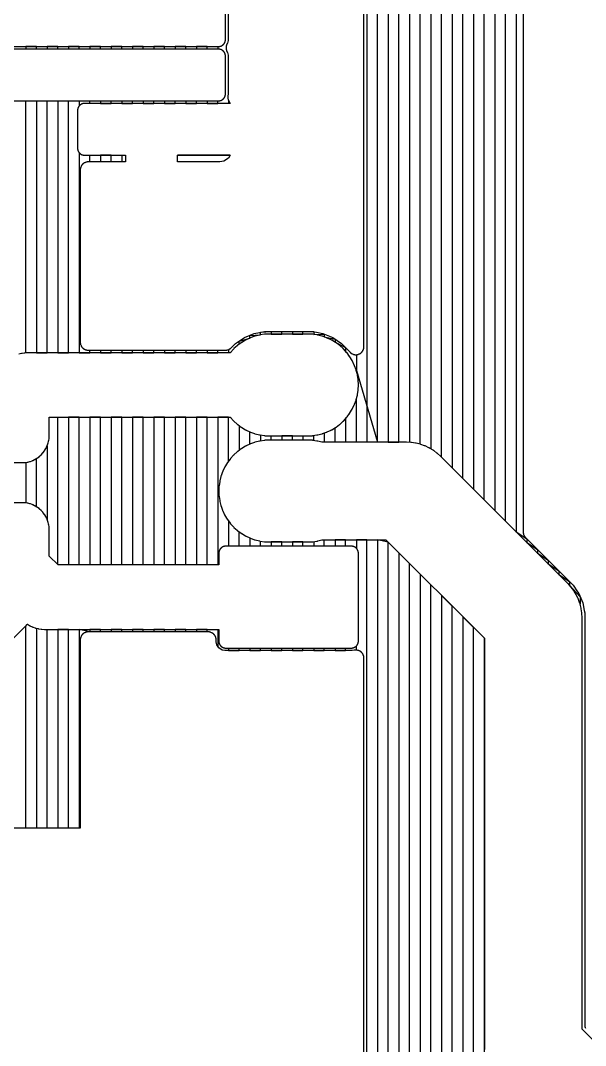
# Model space of a CAD drawing. Header units: metres. Extents: x 141.4 to 191.3, y -114.8 to -61.9.
# Drawn here: x 170.14 to 176.9, y -94.44 to -82.17 of the extents above; entities that cross this region are included whole.
import ezdxf

# ---------------------------------------------------------------- set-up
doc = ezdxf.new("R2010")
doc.units = ezdxf.units.M

msp = doc.modelspace()

# ---------------------------------------------------------------- linework, layer by layer
for points in [[(172.626, -81.937), (172.626, -82.409), (172.619, -82.443), (172.618, -82.444), (172.617, -82.446), (172.616, -82.448), (172.615, -82.45), (172.614, -82.452), (172.613, -82.453), (172.612, -82.455), (172.611, -82.457), (172.61, -82.459), (172.608, -82.463), (172.608, -82.465), (172.607, -82.467), (172.606, -82.469), (172.606, -82.471), (172.605, -82.473), (172.604, -82.475), (172.604, -82.477), (172.604, -82.479), (172.603, -82.481), (172.603, -82.483), (172.603, -82.485), (172.602, -82.487), (172.602, -82.49), (172.602, -82.492), (172.602, -82.494), (172.602, -82.496), (172.602, -82.498), (172.602, -82.5), (172.602, -82.502), (172.602, -82.504), (172.603, -82.506), (172.603, -82.508), (172.603, -82.51), (172.604, -82.512), (172.605, -82.521), (172.606, -82.523), (172.606, -82.525), (172.607, -82.527), (172.607, -82.529), (172.608, -82.531), (172.609, -82.533), (172.609, -82.535), (172.61, -82.537), (172.611, -82.539), (172.612, -82.541), (172.613, -82.543), (172.614, -82.544), (172.615, -82.546), (172.616, -82.548), (172.617, -82.55), (172.618, -82.552), (172.619, -82.553), (172.626, -82.587), (172.626, -83.059), (172.623, -83.07), (172.623, -83.072), (172.623, -83.074), (172.622, -83.076), (172.622, -83.078), (172.622, -83.08), (172.622, -83.082), (172.622, -83.084), (172.622, -83.086), (172.622, -83.089), (172.622, -83.091), (172.622, -83.093), (172.622, -83.095), (172.622, -83.097), (172.623, -83.099), (172.623, -83.101), (172.623, -83.103), (172.625, -83.112), (172.626, -83.114), (172.626, -83.116), (172.627, -83.118), (172.627, -83.12), (172.628, -83.122), (172.628, -83.124), (172.629, -83.126), (172.63, -83.128), (172.631, -83.13), (172.632, -83.131), (172.633, -83.133), (172.634, -83.135), (172.635, -83.137), (172.636, -83.139), (172.637, -83.141), (172.638, -83.142), (172.652, -83.163), (172.533, -83.163), (172.531, -83.163), (172.529, -83.163), (172.527, -83.163), (172.525, -83.163), (172.524, -83.164), (172.519, -83.164), (172.518, -83.163), (172.516, -83.163), (172.514, -83.163), (172.512, -83.163), (172.51, -83.163), (170.91, -83.163), (170.908, -83.163), (170.906, -83.163), (170.904, -83.163), (170.902, -83.163), (170.9, -83.164), (170.898, -83.164), (170.895, -83.164), (170.893, -83.165), (170.891, -83.165), (170.889, -83.166), (170.887, -83.166), (170.885, -83.167), (170.883, -83.167), (170.881, -83.168), (170.879, -83.169), (170.877, -83.169), (170.876, -83.17), (170.874, -83.171), (170.872, -83.172), (170.87, -83.173), (170.868, -83.174), (170.866, -83.175), (170.865, -83.176), (170.863, -83.177), (170.861, -83.179), (170.859, -83.18), (170.858, -83.181), (170.856, -83.182), (170.854, -83.184), (170.853, -83.185), (170.851, -83.186), (170.85, -83.188), (170.848, -83.189), (170.847, -83.191), (170.846, -83.192), (170.844, -83.194), (170.843, -83.196), (170.842, -83.197), (170.841, -83.199), (170.839, -83.201), (170.838, -83.203), (170.837, -83.204), (170.836, -83.206), (170.835, -83.208), (170.834, -83.21), (170.833, -83.212), (170.832, -83.214), (170.831, -83.215), (170.831, -83.217), (170.83, -83.219), (170.829, -83.221), (170.829, -83.223), (170.828, -83.225), (170.828, -83.227), (170.827, -83.229), (170.827, -83.231), (170.826, -83.233), (170.826, -83.236), (170.826, -83.238), (170.825, -83.24), (170.825, -83.242), (170.825, -83.244), (170.825, -83.246), (170.825, -83.248), (170.825, -83.698), (170.825, -83.7), (170.825, -83.702), (170.825, -83.704), (170.825, -83.706), (170.826, -83.708), (170.826, -83.71), (170.826, -83.713), (170.827, -83.715), (170.827, -83.717), (170.828, -83.719), (170.828, -83.721), (170.829, -83.723), (170.829, -83.725), (170.83, -83.727), (170.831, -83.729), (170.831, -83.731), (170.832, -83.732), (170.833, -83.734), (170.834, -83.736), (170.835, -83.738), (170.836, -83.74), (170.837, -83.742), (170.838, -83.743), (170.839, -83.745), (170.841, -83.747), (170.842, -83.749), (170.843, -83.75), (170.844, -83.752), (170.846, -83.754), (170.847, -83.755), (170.848, -83.757), (170.85, -83.758), (170.851, -83.76), (170.853, -83.761), (170.854, -83.762), (170.856, -83.764), (170.858, -83.765), (170.859, -83.766), (170.861, -83.767), (170.863, -83.769), (170.865, -83.77), (170.866, -83.771), (170.868, -83.772), (170.87, -83.773), (170.872, -83.774), (170.874, -83.775), (170.876, -83.776), (170.877, -83.777), (170.879, -83.777), (170.881, -83.778), (170.883, -83.779), (170.885, -83.779), (170.887, -83.78), (170.889, -83.78), (170.891, -83.781), (170.893, -83.781), (170.895, -83.782), (170.898, -83.782), (170.9, -83.782), (170.902, -83.783), (170.904, -83.783), (170.906, -83.783), (170.908, -83.783), (170.91, -83.783), (171.4, -83.783), (171.4, -83.863), (170.953, -83.863), (170.951, -83.863), (170.949, -83.863), (170.947, -83.863), (170.945, -83.863), (170.943, -83.864), (170.941, -83.864), (170.939, -83.864), (170.937, -83.865), (170.935, -83.865), (170.933, -83.866), (170.931, -83.866), (170.929, -83.867), (170.927, -83.867), (170.925, -83.868), (170.923, -83.869), (170.921, -83.869), (170.913, -83.873), (170.911, -83.874), (170.909, -83.875), (170.907, -83.875), (170.905, -83.876), (170.903, -83.877), (170.902, -83.878), (170.9, -83.88), (170.898, -83.881), (170.896, -83.882), (170.895, -83.883), (170.893, -83.884), (170.891, -83.886), (170.89, -83.887), (170.888, -83.888), (170.887, -83.89), (170.885, -83.891), (170.884, -83.893), (170.882, -83.894), (170.881, -83.896), (170.88, -83.897), (170.878, -83.899), (170.877, -83.901), (170.876, -83.902), (170.875, -83.904), (170.874, -83.906), (170.872, -83.908), (170.871, -83.909), (170.87, -83.911), (170.869, -83.913), (170.869, -83.915), (170.868, -83.917), (170.867, -83.919), (170.863, -83.927), (170.863, -83.929), (170.862, -83.931), (170.861, -83.933), (170.861, -83.935), (170.86, -83.937), (170.86, -83.939), (170.859, -83.941), (170.859, -83.943), (170.858, -83.945), (170.858, -83.947), (170.858, -83.949), (170.857, -83.951), (170.857, -83.953), (170.857, -83.955), (170.857, -83.957), (170.857, -83.96), (170.857, -86.021), (170.857, -86.024), (170.857, -86.026), (170.857, -86.028), (170.857, -86.03), (170.858, -86.032), (170.858, -86.034), (170.858, -86.036), (170.859, -86.038), (170.859, -86.04), (170.86, -86.042), (170.86, -86.044), (170.861, -86.046), (170.861, -86.048), (170.862, -86.05), (170.863, -86.052), (170.863, -86.054), (170.867, -86.062), (170.868, -86.064), (170.869, -86.066), (170.869, -86.068), (170.87, -86.07), (170.871, -86.072), (170.872, -86.073), (170.874, -86.075), (170.875, -86.077), (170.876, -86.079), (170.877, -86.08), (170.878, -86.082), (170.88, -86.084), (170.881, -86.085), (170.882, -86.087), (170.884, -86.088), (170.885, -86.09), (170.887, -86.091), (170.888, -86.093), (170.89, -86.094), (170.891, -86.095), (170.893, -86.097), (170.895, -86.098), (170.896, -86.099), (170.898, -86.1), (170.9, -86.101), (170.902, -86.103), (170.903, -86.104), (170.905, -86.105), (170.907, -86.106), (170.909, -86.106), (170.911, -86.107), (170.913, -86.108), (170.921, -86.112), (170.923, -86.112), (170.925, -86.113), (170.927, -86.114), (170.929, -86.114), (170.931, -86.115), (170.933, -86.115), (170.935, -86.116), (170.937, -86.116), (170.939, -86.117), (170.941, -86.117), (170.943, -86.117), (170.945, -86.118), (170.947, -86.118), (170.949, -86.118), (170.951, -86.118), (170.953, -86.118), (172.594, -86.118), (172.596, -86.118), (172.598, -86.118), (172.6, -86.118), (172.603, -86.118), (172.605, -86.117), (172.607, -86.117), (172.609, -86.117), (172.611, -86.116), (172.613, -86.116), (172.615, -86.115), (172.617, -86.115), (172.619, -86.114), (172.621, -86.114), (172.623, -86.113), (172.625, -86.112), (172.627, -86.112), (172.635, -86.108), (172.637, -86.107), (172.639, -86.106), (172.641, -86.106), (172.642, -86.105), (172.644, -86.104), (172.646, -86.103), (172.648, -86.101), (172.65, -86.1), (172.651, -86.099), (172.653, -86.098), (172.655, -86.097), (172.656, -86.095), (172.658, -86.094), (172.659, -86.093), (172.661, -86.091), (172.662, -86.09), (172.716, -86.036), (172.821, -85.966), (172.938, -85.918), (173, -85.905), (173.061, -85.893), (173.638, -85.893), (173.685, -85.902), (173.761, -85.918), (173.878, -85.966), (173.983, -86.036), (174.072, -86.125), (174.074, -86.129), (174.075, -86.13), (174.077, -86.132), (174.078, -86.134), (174.079, -86.135), (174.081, -86.137), (174.082, -86.139), (174.083, -86.14), (174.085, -86.142), (174.086, -86.143), (174.088, -86.145), (174.089, -86.146), (174.091, -86.147), (174.092, -86.149), (174.094, -86.15), (174.096, -86.151), (174.097, -86.153), (174.099, -86.154), (174.101, -86.155), (174.103, -86.156), (174.104, -86.157), (174.106, -86.158), (174.108, -86.159), (174.11, -86.16), (174.112, -86.161), (174.114, -86.162), (174.122, -86.165), (174.124, -86.166), (174.126, -86.166), (174.128, -86.167), (174.13, -86.168), (174.132, -86.168), (174.134, -86.169), (174.136, -86.169), (174.138, -86.17), (174.14, -86.17), (174.142, -86.171), (174.144, -86.171), (174.146, -86.171), (174.148, -86.171), (174.15, -86.171), (174.152, -86.171), (174.155, -86.171), (174.157, -86.171), (174.159, -86.171), (174.161, -86.171), (174.163, -86.171), (174.165, -86.171), (174.167, -86.171), (174.169, -86.17), (174.171, -86.17), (174.173, -86.169), (174.175, -86.169), (174.177, -86.168), (174.179, -86.168), (174.181, -86.167), (174.183, -86.166), (174.185, -86.166), (174.187, -86.165), (174.195, -86.162), (174.197, -86.161), (174.199, -86.16), (174.201, -86.159), (174.203, -86.158), (174.205, -86.157), (174.206, -86.156), (174.208, -86.155), (174.21, -86.154), (174.212, -86.153), (174.213, -86.151), (174.215, -86.15), (174.217, -86.149), (174.218, -86.147), (174.22, -86.146), (174.221, -86.145), (174.223, -86.143), (174.224, -86.142), (174.226, -86.14), (174.227, -86.139), (174.228, -86.137), (174.23, -86.135), (174.231, -86.134), (174.232, -86.132), (174.233, -86.13), (174.234, -86.129), (174.236, -86.127), (174.237, -86.125), (174.238, -86.123), (174.239, -86.121), (174.239, -86.119), (174.24, -86.118), (174.241, -86.116), (174.245, -86.107), (174.245, -86.106), (174.246, -86.104), (174.247, -86.102), (174.247, -86.1), (174.248, -86.098), (174.248, -86.096), (174.249, -86.094), (174.249, -86.092), (174.25, -86.089), (174.25, -86.087), (174.25, -86.085), (174.251, -86.083), (174.251, -86.081), (174.251, -86.079), (174.251, -86.077), (174.251, -86.075), (174.251, -65.08)], [(174.287, -65.08), (174.287, -87.218), (174.16, -87.218), (174.16, -86.706)], [(174.16, -86.171), (174.16, -86.361), (174.415, -87.218), (174.415, -65.08), (174.542, -65.08), (174.542, -87.218), (174.67, -87.218), (174.67, -65.08), (174.797, -65.08), (174.797, -87.22)], [(174.925, -87.243), (174.925, -65.08), (175.052, -65.08), (175.052, -87.299)], [(175.18, -87.399), (175.18, -65.08)], [(175.307, -65.08), (175.307, -87.526), (175.435, -87.654), (175.435, -65.08)], [(175.562, -65.08), (175.562, -87.781), (175.69, -87.909), (175.69, -65.08)], [(175.817, -65.08), (175.817, -88.036), (175.945, -88.164), (175.945, -65.08)], [(176.072, -65.08), (176.072, -88.291), (176.2, -88.376), (176.2, -88.419), (176.327, -88.504), (176.327, -88.546), (176.455, -88.631), (176.455, -88.674), (176.582, -88.759), (176.582, -88.801), (176.71, -88.886), (176.71, -88.931), (176.837, -89.069), (176.837, -89.157)], [(176.155, -65.08), (176.155, -88.292), (176.155, -88.294), (176.155, -88.296), (176.155, -88.298), (176.155, -88.3), (176.156, -88.302), (176.156, -88.304), (176.156, -88.306), (176.157, -88.308), (176.157, -88.31), (176.158, -88.312), (176.158, -88.314), (176.159, -88.316), (176.159, -88.318), (176.16, -88.32), (176.161, -88.322), (176.161, -88.324), (176.165, -88.332), (176.166, -88.334), (176.167, -88.336), (176.167, -88.338), (176.168, -88.34), (176.169, -88.342), (176.17, -88.343), (176.172, -88.345), (176.173, -88.347), (176.174, -88.349), (176.175, -88.35), (176.176, -88.352), (176.178, -88.354), (176.179, -88.355), (176.18, -88.357), (176.182, -88.358), (176.183, -88.36), (176.754, -88.931), (176.806, -89.008), (176.821, -89.031), (176.868, -89.143), (176.886, -89.232), (176.892, -89.262), (176.892, -94.193), (176.892, -94.195), (176.892, -94.197), (176.892, -94.199), (176.892, -94.201), (176.892, -94.203), (176.892, -94.206), (176.893, -94.208), (176.893, -94.21), (176.894, -94.212), (176.894, -94.214), (176.895, -94.216), (176.895, -94.218), (176.896, -94.22), (176.896, -94.222), (176.897, -94.224), (176.898, -94.226), (176.901, -94.234)], [(168.028, -82.483), (171.71, -82.483), (171.712, -82.483), (171.714, -82.483), (171.714, -82.483), (172.51, -82.483), (172.512, -82.483), (172.514, -82.483), (172.516, -82.483), (172.518, -82.483), (172.52, -82.482), (172.522, -82.482), (172.525, -82.482), (172.527, -82.481), (172.529, -82.481), (172.531, -82.48), (172.533, -82.48), (172.535, -82.479), (172.537, -82.479), (172.539, -82.478), (172.541, -82.477), (172.543, -82.477), (172.544, -82.476), (172.546, -82.475), (172.548, -82.474), (172.55, -82.473), (172.552, -82.472), (172.554, -82.471), (172.555, -82.47), (172.557, -82.469), (172.559, -82.467), (172.561, -82.466), (172.562, -82.465), (172.564, -82.464), (172.566, -82.462), (172.567, -82.461), (172.569, -82.46), (172.57, -82.458), (172.572, -82.457), (172.573, -82.455), (172.574, -82.454), (172.576, -82.452), (172.577, -82.45), (172.578, -82.449), (172.579, -82.447), (172.581, -82.445), (172.582, -82.443), (172.583, -82.442), (172.584, -82.44), (172.585, -82.438), (172.586, -82.436), (172.587, -82.434), (172.588, -82.432), (172.589, -82.431), (172.589, -82.429), (172.59, -82.427), (172.591, -82.425), (172.591, -82.423), (172.592, -82.421), (172.592, -82.419), (172.593, -82.417), (172.593, -82.415), (172.594, -82.413), (172.594, -82.41), (172.594, -82.408), (172.595, -82.406), (172.595, -82.404), (172.595, -82.402), (172.595, -82.4), (172.595, -82.398), (172.595, -81.948)], [(169.45, -83.133), (171.71, -83.133), (171.712, -83.133), (171.714, -83.133), (171.714, -83.133), (172.51, -83.133), (172.512, -83.133), (172.514, -83.133), (172.516, -83.133), (172.518, -83.133), (172.52, -83.132), (172.522, -83.132), (172.525, -83.132), (172.527, -83.131), (172.529, -83.131), (172.531, -83.13), (172.533, -83.13), (172.535, -83.129), (172.537, -83.129), (172.539, -83.128), (172.541, -83.127), (172.543, -83.127), (172.544, -83.126), (172.546, -83.125), (172.548, -83.124), (172.55, -83.123), (172.552, -83.122), (172.554, -83.121), (172.555, -83.12), (172.557, -83.119), (172.559, -83.117), (172.561, -83.116), (172.562, -83.115), (172.564, -83.114), (172.566, -83.112), (172.567, -83.111), (172.569, -83.11), (172.57, -83.108), (172.572, -83.107), (172.573, -83.105), (172.574, -83.104), (172.576, -83.102), (172.577, -83.1), (172.578, -83.099), (172.579, -83.097), (172.581, -83.095), (172.582, -83.093), (172.583, -83.092), (172.584, -83.09), (172.585, -83.088), (172.586, -83.086), (172.587, -83.084), (172.588, -83.082), (172.589, -83.081), (172.589, -83.079), (172.59, -83.077), (172.591, -83.075), (172.591, -83.073), (172.592, -83.071), (172.592, -83.069), (172.593, -83.067), (172.593, -83.065), (172.594, -83.063), (172.594, -83.06), (172.594, -83.058), (172.595, -83.056), (172.595, -83.054), (172.595, -83.052), (172.595, -83.05), (172.595, -83.048), (172.595, -82.598), (172.595, -82.596), (172.595, -82.594), (172.595, -82.592), (172.595, -82.59), (172.594, -82.588), (172.594, -82.586), (172.594, -82.583), (172.593, -82.581), (172.593, -82.579), (172.592, -82.577), (172.592, -82.575), (172.591, -82.573), (172.591, -82.571), (172.59, -82.569), (172.589, -82.567), (172.589, -82.565), (172.588, -82.564), (172.587, -82.562), (172.586, -82.56), (172.585, -82.558), (172.584, -82.556), (172.583, -82.554), (172.582, -82.553), (172.581, -82.551), (172.579, -82.549), (172.578, -82.547), (172.577, -82.546), (172.576, -82.544), (172.574, -82.542), (172.573, -82.541), (172.572, -82.539), (172.57, -82.538), (172.569, -82.536), (172.567, -82.535), (172.566, -82.534), (172.564, -82.532), (172.562, -82.531), (172.561, -82.53), (172.559, -82.529), (172.557, -82.527), (172.555, -82.526), (172.554, -82.525), (172.552, -82.524), (172.55, -82.523), (172.548, -82.522), (172.546, -82.521), (172.544, -82.52), (172.543, -82.519), (172.541, -82.519), (172.539, -82.518), (172.537, -82.517), (172.535, -82.517), (172.533, -82.516), (172.531, -82.516), (172.529, -82.515), (172.527, -82.515), (172.525, -82.514), (172.522, -82.514), (172.52, -82.514), (172.518, -82.513), (172.516, -82.513), (172.514, -82.513), (172.512, -82.513), (172.51, -82.513), (171.714, -82.513), (171.714, -82.513), (171.712, -82.513), (171.71, -82.513), (169.145, -82.513)], [(171.61, -82.513), (171.61, -82.483), (171.482, -82.483), (171.482, -82.513), (171.355, -82.513), (171.355, -82.483), (171.227, -82.483), (171.227, -82.513), (171.1, -82.513), (171.1, -82.483), (170.972, -82.483), (170.972, -82.513), (170.845, -82.513), (170.845, -82.483), (170.717, -82.483), (170.717, -82.513), (170.59, -82.513), (170.59, -82.483), (170.462, -82.483), (170.462, -82.513), (170.335, -82.513), (170.335, -82.483), (170.207, -82.483), (170.207, -82.513), (170.08, -82.513)], [(172.502, -82.483), (172.502, -82.513), (172.375, -82.513), (172.375, -82.483), (172.247, -82.483), (172.247, -82.513), (172.12, -82.513), (172.12, -82.483), (171.992, -82.483), (171.992, -82.513), (171.865, -82.513), (171.865, -82.483), (171.737, -82.483), (171.737, -82.513)], [(170.207, -86.15), (170.207, -83.133), (170.335, -83.133), (170.335, -86.148), (170.462, -86.148), (170.462, -83.133), (170.59, -83.133), (170.59, -86.148), (170.717, -86.148), (170.717, -83.133), (170.845, -83.133), (170.845, -83.194)], [(170.972, -83.163), (170.972, -83.133), (171.1, -83.133), (171.1, -83.163), (171.227, -83.163), (171.227, -83.133), (171.355, -83.133), (171.355, -83.163), (171.482, -83.163), (171.482, -83.133), (171.61, -83.133), (171.61, -83.163), (171.737, -83.163), (171.737, -83.133), (171.865, -83.133), (171.865, -83.163), (171.992, -83.163), (171.992, -83.133), (172.12, -83.133), (172.12, -83.163), (172.247, -83.163), (172.247, -83.133), (172.375, -83.133), (172.375, -83.163), (172.502, -83.163), (172.502, -83.133)], [(172.63, -83.127), (172.63, -83.163)], [(170.845, -83.752), (170.845, -86.148), (170.972, -86.148), (170.972, -86.118), (171.1, -86.118), (171.1, -86.148), (171.227, -86.148), (171.227, -86.118), (171.355, -86.118), (171.355, -86.148), (171.482, -86.148), (171.482, -86.118), (171.61, -86.118), (171.61, -86.148), (171.737, -86.148), (171.737, -86.118), (171.865, -86.118), (171.865, -86.148), (171.992, -86.148), (171.992, -86.118), (172.12, -86.118), (172.12, -86.148), (172.247, -86.148), (172.247, -86.118), (172.375, -86.118), (172.375, -86.148), (172.502, -86.148), (172.502, -86.118)], [(171.355, -83.783), (171.355, -83.863), (171.227, -83.863), (171.227, -83.783), (171.1, -83.783), (171.1, -83.863), (170.972, -83.863), (170.972, -83.783)], [(172.02, -83.783), (172.652, -83.783), (172.02, -83.783), (172.652, -83.783), (172.629, -83.817), (172.574, -83.853), (172.526, -83.863), (172.02, -83.863), (172.02, -83.783)], [(169.689, -87.463), (170.163, -87.463), (170.166, -87.463), (170.168, -87.463), (170.191, -87.462), (170.193, -87.462), (170.195, -87.461), (170.197, -87.461), (170.199, -87.461), (170.222, -87.458), (170.224, -87.457), (170.226, -87.457), (170.228, -87.456), (170.23, -87.456), (170.253, -87.45), (170.255, -87.45), (170.257, -87.449), (170.259, -87.448), (170.261, -87.448), (170.283, -87.44), (170.285, -87.439), (170.287, -87.438), (170.289, -87.438), (170.291, -87.437), (170.312, -87.427), (170.314, -87.426), (170.316, -87.425), (170.317, -87.424), (170.319, -87.423), (170.339, -87.411), (170.341, -87.41), (170.343, -87.409), (170.344, -87.407), (170.346, -87.406), (170.365, -87.392), (170.366, -87.391), (170.368, -87.39), (170.37, -87.388), (170.371, -87.387), (170.389, -87.371), (170.39, -87.37), (170.392, -87.369), (170.393, -87.367), (170.394, -87.366), (170.41, -87.348), (170.411, -87.347), (170.413, -87.345), (170.414, -87.343), (170.415, -87.342), (170.429, -87.323), (170.43, -87.321), (170.432, -87.32), (170.433, -87.318), (170.434, -87.316), (170.446, -87.296), (170.447, -87.294), (170.448, -87.293), (170.449, -87.291), (170.45, -87.289), (170.46, -87.268), (170.461, -87.266), (170.461, -87.264), (170.462, -87.262), (170.463, -87.26), (170.471, -87.238), (170.471, -87.238), (170.471, -87.238), (170.472, -87.236), (170.472, -87.234), (170.473, -87.232), (170.473, -87.23), (170.479, -87.207), (170.479, -87.205), (170.48, -87.203), (170.48, -87.201), (170.481, -87.199), (170.484, -87.176), (170.484, -87.174), (170.484, -87.172), (170.485, -87.17), (170.485, -87.168), (170.486, -87.145), (170.486, -87.143), (170.486, -87.14), (170.486, -86.919), (172.652, -86.919), (172.652, -86.919), (172.653, -86.92), (172.654, -86.922), (172.656, -86.924), (172.69, -86.962), (172.692, -86.963), (172.693, -86.965), (172.695, -86.966), (172.696, -86.968), (172.734, -87.002), (172.736, -87.004), (172.738, -87.005), (172.739, -87.006), (172.741, -87.008), (172.782, -87.038), (172.784, -87.04), (172.786, -87.041), (172.787, -87.042), (172.789, -87.043), (172.833, -87.069), (172.835, -87.07), (172.837, -87.071), (172.839, -87.072), (172.841, -87.073), (172.887, -87.095), (172.889, -87.096), (172.891, -87.097), (172.893, -87.098), (172.895, -87.099), (172.943, -87.116), (172.943, -87.116), (172.945, -87.117), (172.947, -87.117), (172.949, -87.118), (172.951, -87.118), (173.001, -87.131), (173.003, -87.131), (173.005, -87.132), (173.008, -87.132), (173.01, -87.132), (173.061, -87.14), (173.063, -87.14), (173.065, -87.141), (173.067, -87.141), (173.069, -87.141), (173.12, -87.143), (173.122, -87.143), (173.125, -87.143), (173.574, -87.143), (173.577, -87.143), (173.579, -87.143), (173.63, -87.141), (173.632, -87.141), (173.634, -87.141), (173.636, -87.14), (173.638, -87.14), (173.689, -87.132), (173.691, -87.132), (173.694, -87.132), (173.696, -87.131), (173.698, -87.131), (173.748, -87.118), (173.75, -87.118), (173.752, -87.117), (173.754, -87.117), (173.756, -87.116), (173.804, -87.099), (173.806, -87.098), (173.808, -87.097), (173.81, -87.096), (173.812, -87.095), (173.858, -87.073), (173.86, -87.072), (173.862, -87.071), (173.864, -87.07), (173.866, -87.069), (173.91, -87.043), (173.912, -87.042), (173.913, -87.041), (173.915, -87.04), (173.917, -87.038), (173.958, -87.008), (173.96, -87.006), (173.961, -87.005), (173.963, -87.004), (173.965, -87.002), (174.003, -86.968), (174.004, -86.966), (174.006, -86.965), (174.007, -86.963), (174.009, -86.962), (174.043, -86.924), (174.045, -86.922), (174.046, -86.92), (174.047, -86.919), (174.049, -86.917), (174.079, -86.876), (174.081, -86.874), (174.082, -86.872), (174.083, -86.871), (174.084, -86.869), (174.11, -86.825), (174.111, -86.823), (174.112, -86.821), (174.113, -86.819), (174.114, -86.817), (174.136, -86.771), (174.137, -86.769), (174.138, -86.767), (174.139, -86.765), (174.14, -86.763), (174.157, -86.715), (174.157, -86.715), (174.157, -86.714), (174.158, -86.712), (174.158, -86.71), (174.159, -86.709), (174.159, -86.707), (174.172, -86.657), (174.172, -86.655), (174.173, -86.653), (174.173, -86.65), (174.173, -86.648), (174.181, -86.597), (174.181, -86.595), (174.182, -86.593), (174.182, -86.591), (174.182, -86.589), (174.184, -86.538), (174.184, -86.536), (174.184, -86.534), (174.184, -86.531), (174.184, -86.529), (174.182, -86.478), (174.182, -86.476), (174.182, -86.474), (174.181, -86.472), (174.181, -86.47), (174.173, -86.419), (174.173, -86.417), (174.173, -86.414), (174.172, -86.412), (174.172, -86.41), (174.159, -86.36), (174.159, -86.358), (174.158, -86.356), (174.158, -86.354), (174.157, -86.352), (174.14, -86.304), (174.139, -86.302), (174.138, -86.3), (174.137, -86.298), (174.136, -86.296), (174.114, -86.25), (174.113, -86.248), (174.112, -86.246), (174.111, -86.244), (174.11, -86.242), (174.084, -86.198), (174.083, -86.196), (174.082, -86.195), (174.081, -86.193), (174.079, -86.191), (174.049, -86.15), (174.047, -86.148), (174.046, -86.147), (174.045, -86.145), (174.043, -86.143), (174.009, -86.105), (174.007, -86.104), (174.006, -86.102), (174.004, -86.101), (174.003, -86.099), (173.965, -86.065), (173.963, -86.063), (173.961, -86.062), (173.96, -86.061), (173.958, -86.059), (173.917, -86.029), (173.915, -86.027), (173.913, -86.026), (173.912, -86.025), (173.91, -86.024), (173.866, -85.998), (173.864, -85.997), (173.862, -85.996), (173.86, -85.995), (173.858, -85.994), (173.812, -85.972), (173.81, -85.971), (173.808, -85.97), (173.806, -85.969), (173.804, -85.968), (173.756, -85.951), (173.756, -85.951), (173.754, -85.95), (173.752, -85.95), (173.75, -85.949), (173.748, -85.949), (173.698, -85.936), (173.696, -85.936), (173.694, -85.935), (173.691, -85.935), (173.689, -85.935), (173.638, -85.927), (173.636, -85.927), (173.634, -85.926), (173.632, -85.926), (173.63, -85.926), (173.579, -85.924), (173.577, -85.924), (173.574, -85.924), (173.125, -85.924), (173.122, -85.924), (173.12, -85.924), (173.069, -85.926), (173.067, -85.926), (173.065, -85.926), (173.063, -85.927), (173.061, -85.927), (173.01, -85.935), (173.008, -85.935), (173.005, -85.935), (173.003, -85.936), (173.001, -85.936), (172.951, -85.949), (172.949, -85.949), (172.947, -85.95), (172.945, -85.95), (172.943, -85.951), (172.895, -85.968), (172.893, -85.969), (172.891, -85.97), (172.889, -85.971), (172.887, -85.972), (172.841, -85.994), (172.839, -85.995), (172.837, -85.996), (172.835, -85.997), (172.833, -85.998), (172.789, -86.024), (172.787, -86.025), (172.786, -86.026), (172.784, -86.027), (172.782, -86.029), (172.741, -86.059), (172.739, -86.061), (172.738, -86.062), (172.736, -86.063), (172.734, -86.065), (172.696, -86.099), (172.695, -86.101), (172.693, -86.102), (172.692, -86.104), (172.69, -86.105), (172.656, -86.143), (172.654, -86.145), (172.653, -86.147), (172.652, -86.148), (172.652, -86.148), (170.233, -86.148), (170.231, -86.148), (170.229, -86.148), (170.199, -86.15), (170.197, -86.15), (170.195, -86.15), (170.193, -86.15), (170.191, -86.151), (170.162, -86.155), (170.16, -86.155), (170.158, -86.156), (170.156, -86.156), (170.154, -86.157), (170.125, -86.164)], [(172.757, -86.047), (172.757, -86.009), (172.885, -85.973), (172.885, -85.94), (173.012, -85.934), (173.012, -85.903), (173.14, -85.893), (173.14, -85.924), (173.267, -85.924), (173.267, -85.893), (173.395, -85.893), (173.395, -85.924), (173.522, -85.924), (173.522, -85.893), (173.65, -85.895), (173.65, -85.929), (173.777, -85.924), (173.777, -85.959), (173.905, -85.984), (173.905, -86.021), (174.032, -86.085), (174.032, -86.131)], [(172.63, -86.11), (172.63, -86.148)], [(172.63, -87.448), (172.63, -86.919), (172.502, -86.919), (172.502, -88.688), (172.375, -88.688), (172.375, -86.919), (172.247, -86.919), (172.247, -88.688), (172.12, -88.688), (172.12, -86.919), (171.992, -86.919), (171.992, -88.688), (171.865, -88.688), (171.865, -86.919), (171.737, -86.919), (171.737, -88.688), (171.61, -88.688), (171.61, -86.919), (171.482, -86.919), (171.482, -88.688), (171.355, -88.688), (171.355, -86.919), (171.227, -86.919), (171.227, -88.688), (171.1, -88.688), (171.1, -86.919), (170.972, -86.919), (170.972, -88.688), (170.845, -88.688), (170.845, -86.919), (170.717, -86.919), (170.717, -88.688), (170.59, -88.684), (170.59, -86.919)], [(174.032, -86.936), (174.032, -87.218), (173.905, -87.218), (173.905, -87.046)], [(172.757, -87.02), (172.757, -87.317)], [(172.885, -87.243), (172.885, -87.094)], [(173.777, -87.108), (173.777, -87.218)], [(184.392, -101.777), (176.861, -94.246), (176.861, -89.323), (176.861, -89.321), (176.861, -89.319), (176.859, -89.27), (176.859, -89.268), (176.858, -89.266), (176.858, -89.264), (176.858, -89.261), (176.851, -89.213), (176.85, -89.211), (176.85, -89.209), (176.85, -89.207), (176.849, -89.205), (176.837, -89.157), (176.837, -89.155), (176.836, -89.153), (176.835, -89.151), (176.835, -89.149), (176.818, -89.103), (176.817, -89.101), (176.817, -89.099), (176.816, -89.097), (176.815, -89.095), (176.794, -89.051), (176.793, -89.049), (176.792, -89.047), (176.791, -89.045), (176.79, -89.043), (176.765, -89.001), (176.764, -89), (176.763, -88.998), (176.761, -88.996), (176.76, -88.994), (176.731, -88.955), (176.73, -88.953), (176.728, -88.952), (176.727, -88.95), (176.726, -88.949), (176.693, -88.912), (176.691, -88.911), (176.69, -88.909), (175.17, -87.39), (175.169, -87.388), (175.167, -87.387), (175.131, -87.354), (175.129, -87.352), (175.128, -87.351), (175.126, -87.35), (175.124, -87.349), (175.085, -87.319), (175.083, -87.318), (175.082, -87.317), (175.08, -87.316), (175.078, -87.315), (175.036, -87.289), (175.034, -87.288), (175.032, -87.287), (175.031, -87.286), (175.029, -87.285), (174.984, -87.264), (174.982, -87.264), (174.98, -87.263), (174.979, -87.262), (174.977, -87.261), (174.93, -87.245), (174.93, -87.245), (174.93, -87.245), (174.928, -87.244), (174.926, -87.243), (174.924, -87.243), (174.922, -87.242), (174.875, -87.23), (174.873, -87.23), (174.871, -87.229), (174.869, -87.229), (174.867, -87.229), (174.818, -87.222), (174.816, -87.221), (174.814, -87.221), (174.812, -87.221), (174.81, -87.221), (174.761, -87.218), (174.759, -87.218), (174.756, -87.218), (173.746, -87.218), (173.698, -87.206), (173.696, -87.206), (173.694, -87.205), (173.691, -87.205), (173.689, -87.205), (173.638, -87.197), (173.636, -87.197), (173.634, -87.196), (173.632, -87.196), (173.63, -87.196), (173.579, -87.194), (173.577, -87.194), (173.574, -87.194), (173.125, -87.194), (173.122, -87.194), (173.12, -87.194), (173.069, -87.196), (173.067, -87.196), (173.065, -87.196), (173.063, -87.197), (173.061, -87.197), (173.01, -87.205), (173.008, -87.205), (173.005, -87.205), (173.003, -87.206), (173.001, -87.206), (172.951, -87.219), (172.949, -87.219), (172.947, -87.22), (172.945, -87.22), (172.943, -87.221), (172.895, -87.238), (172.893, -87.239), (172.891, -87.24), (172.889, -87.241), (172.887, -87.242), (172.841, -87.264), (172.839, -87.265), (172.837, -87.266), (172.835, -87.267), (172.833, -87.268), (172.789, -87.294), (172.787, -87.295), (172.786, -87.296), (172.784, -87.297), (172.782, -87.299), (172.741, -87.329), (172.739, -87.331), (172.738, -87.332), (172.736, -87.333), (172.734, -87.335), (172.696, -87.369), (172.695, -87.371), (172.693, -87.372), (172.692, -87.374), (172.69, -87.375), (172.656, -87.413), (172.654, -87.415), (172.653, -87.417), (172.652, -87.418), (172.65, -87.42), (172.62, -87.461), (172.618, -87.463), (172.617, -87.465), (172.616, -87.466), (172.615, -87.468), (172.589, -87.512), (172.588, -87.514), (172.587, -87.516), (172.586, -87.518), (172.585, -87.52), (172.563, -87.566), (172.562, -87.568), (172.561, -87.57), (172.56, -87.572), (172.559, -87.574), (172.542, -87.622), (172.542, -87.622), (172.541, -87.624), (172.541, -87.626), (172.54, -87.628), (172.54, -87.63), (172.527, -87.68), (172.527, -87.682), (172.526, -87.684), (172.526, -87.687), (172.526, -87.689), (172.518, -87.74), (172.518, -87.742), (172.517, -87.744), (172.517, -87.746), (172.517, -87.748), (172.515, -87.799), (172.515, -87.801), (172.515, -87.803), (172.515, -87.806), (172.515, -87.808), (172.517, -87.859)], [(173.012, -87.133), (173.012, -87.204)], [(173.522, -87.143), (173.522, -87.194), (173.395, -87.194), (173.395, -87.143), (173.267, -87.143), (173.267, -87.194), (173.14, -87.194), (173.14, -87.143)], [(173.65, -87.199), (173.65, -87.138)], [(170.462, -87.262), (170.462, -88.144)], [(170.207, -87.46), (170.207, -87.946)], [(170.335, -87.992), (170.335, -87.414)], [(168.439, -91.185), (170.198, -89.426), (170.2, -89.425), (170.201, -89.423), (170.221, -89.401), (170.222, -89.4), (170.224, -89.398), (170.225, -89.397), (170.249, -89.411), (170.251, -89.412), (170.252, -89.413), (170.254, -89.414), (170.256, -89.415), (170.283, -89.428), (170.285, -89.429), (170.287, -89.429), (170.289, -89.43), (170.291, -89.431), (170.318, -89.441), (170.318, -89.441), (170.318, -89.441), (170.32, -89.441), (170.322, -89.442), (170.324, -89.443), (170.326, -89.443), (170.355, -89.45), (170.357, -89.451), (170.359, -89.451), (170.361, -89.452), (170.363, -89.452), (170.392, -89.456), (170.394, -89.457), (170.396, -89.457), (170.398, -89.457), (170.4, -89.457), (170.43, -89.459), (170.432, -89.459), (170.434, -89.459), (172.515, -89.459), (172.515, -89.598), (172.515, -89.601), (172.515, -89.603), (172.515, -89.605), (172.515, -89.607), (172.515, -89.609), (172.515, -89.611), (172.516, -89.613), (172.516, -89.615), (172.517, -89.617), (172.517, -89.619), (172.518, -89.621), (172.518, -89.623), (172.519, -89.625), (172.519, -89.627), (172.52, -89.629), (172.521, -89.631), (172.522, -89.633), (172.523, -89.635), (172.524, -89.637), (172.525, -89.639), (172.526, -89.64), (172.527, -89.642), (172.528, -89.644), (172.529, -89.646), (172.53, -89.647), (172.531, -89.649), (172.532, -89.651), (172.534, -89.652), (172.535, -89.654), (172.537, -89.656), (172.538, -89.657), (172.539, -89.659), (172.541, -89.66), (172.542, -89.661), (172.544, -89.663), (172.546, -89.664), (172.547, -89.666), (172.549, -89.667), (172.551, -89.668), (172.552, -89.669), (172.554, -89.67), (172.556, -89.671), (172.558, -89.672), (172.559, -89.673), (172.561, -89.674), (172.563, -89.675), (172.565, -89.676), (172.567, -89.677), (172.569, -89.678), (172.571, -89.679), (172.573, -89.679), (172.575, -89.68), (172.577, -89.68), (172.579, -89.681), (172.581, -89.681), (172.583, -89.682), (172.585, -89.682), (172.587, -89.683), (172.589, -89.683), (172.591, -89.683), (172.593, -89.683), (172.595, -89.683), (172.597, -89.683), (172.6, -89.683), (174.099, -89.683), (174.102, -89.683), (174.104, -89.683), (174.106, -89.683), (174.108, -89.683), (174.11, -89.683), (174.112, -89.683), (174.114, -89.682), (174.116, -89.682), (174.118, -89.681), (174.12, -89.681), (174.122, -89.68), (174.124, -89.68), (174.126, -89.679), (174.128, -89.679), (174.13, -89.678), (174.132, -89.677), (174.134, -89.676), (174.136, -89.675), (174.138, -89.674), (174.14, -89.673), (174.141, -89.672), (174.143, -89.671), (174.145, -89.67), (174.147, -89.669), (174.148, -89.668), (174.15, -89.667), (174.152, -89.666), (174.153, -89.664), (174.155, -89.663), (174.157, -89.661), (174.158, -89.66), (174.16, -89.659), (174.161, -89.657), (174.162, -89.656), (174.164, -89.654), (174.165, -89.652), (174.167, -89.651), (174.168, -89.649), (174.169, -89.647), (174.17, -89.646), (174.171, -89.644), (174.172, -89.642), (174.173, -89.64), (174.174, -89.639), (174.175, -89.637), (174.176, -89.635), (174.177, -89.633), (174.178, -89.631), (174.179, -89.629), (174.18, -89.627), (174.18, -89.625), (174.181, -89.623), (174.181, -89.621), (174.182, -89.619), (174.182, -89.617), (174.183, -89.615), (174.183, -89.613), (174.184, -89.611), (174.184, -89.609), (174.184, -89.607), (174.184, -89.605), (174.184, -89.603), (174.184, -89.601), (174.184, -89.598), (174.184, -88.549), (174.184, -88.546), (174.184, -88.544), (174.184, -88.542), (174.184, -88.54), (174.184, -88.538), (174.184, -88.536), (174.183, -88.534), (174.183, -88.532), (174.182, -88.53), (174.182, -88.528), (174.181, -88.526), (174.181, -88.524), (174.18, -88.522), (174.18, -88.52), (174.179, -88.518), (174.178, -88.516), (174.177, -88.514), (174.176, -88.512), (174.175, -88.51), (174.174, -88.508), (174.173, -88.507), (174.172, -88.505), (174.171, -88.503), (174.17, -88.501), (174.169, -88.5), (174.168, -88.498), (174.167, -88.496), (174.165, -88.495), (174.164, -88.493), (174.162, -88.491), (174.161, -88.49), (174.16, -88.488), (174.158, -88.487), (174.157, -88.486), (174.155, -88.484), (174.153, -88.483), (174.152, -88.481), (174.15, -88.48), (174.148, -88.479), (174.147, -88.478), (174.145, -88.477), (174.143, -88.476), (174.141, -88.475), (174.14, -88.474), (174.138, -88.473), (174.136, -88.472), (174.134, -88.471), (174.132, -88.47), (174.13, -88.469), (174.128, -88.468), (174.126, -88.468), (174.124, -88.467), (174.122, -88.467), (174.12, -88.466), (174.118, -88.466), (174.116, -88.465), (174.114, -88.465), (174.112, -88.464), (174.11, -88.464), (174.108, -88.464), (174.106, -88.464), (174.104, -88.464), (174.102, -88.464), (174.099, -88.464), (172.6, -88.464), (172.597, -88.464), (172.595, -88.464), (172.593, -88.464), (172.591, -88.464), (172.589, -88.464), (172.587, -88.464), (172.585, -88.465), (172.583, -88.465), (172.581, -88.466), (172.579, -88.466), (172.577, -88.467), (172.575, -88.467), (172.573, -88.468), (172.571, -88.468), (172.569, -88.469), (172.567, -88.47), (172.565, -88.471), (172.563, -88.472), (172.561, -88.473), (172.559, -88.474), (172.558, -88.475), (172.556, -88.476), (172.554, -88.477), (172.552, -88.478), (172.551, -88.479), (172.549, -88.48), (172.547, -88.481), (172.546, -88.483), (172.544, -88.484), (172.542, -88.486), (172.541, -88.487), (172.539, -88.488), (172.538, -88.49), (172.537, -88.491), (172.535, -88.493), (172.534, -88.495), (172.532, -88.496), (172.531, -88.498), (172.53, -88.5), (172.529, -88.501), (172.528, -88.503), (172.527, -88.505), (172.526, -88.507), (172.525, -88.508), (172.524, -88.51), (172.523, -88.512), (172.522, -88.514), (172.521, -88.516), (172.52, -88.518), (172.519, -88.52), (172.519, -88.522), (172.518, -88.524), (172.518, -88.526), (172.517, -88.528), (172.517, -88.53), (172.516, -88.532), (172.516, -88.534), (172.515, -88.536), (172.515, -88.538), (172.515, -88.54), (172.515, -88.542), (172.515, -88.544), (172.515, -88.546), (172.515, -88.549), (172.515, -88.688), (170.594, -88.688), (170.486, -88.581), (170.486, -88.265), (170.486, -88.263), (170.486, -88.261), (170.485, -88.238), (170.485, -88.236), (170.484, -88.234), (170.484, -88.232), (170.484, -88.23), (170.481, -88.207), (170.48, -88.205), (170.48, -88.203), (170.479, -88.201), (170.479, -88.199), (170.473, -88.176), (170.473, -88.174), (170.472, -88.172), (170.471, -88.17), (170.471, -88.168), (170.463, -88.146), (170.462, -88.144), (170.461, -88.142), (170.461, -88.14), (170.46, -88.138), (170.45, -88.117), (170.449, -88.115), (170.448, -88.113), (170.447, -88.112), (170.446, -88.11), (170.434, -88.09), (170.433, -88.088), (170.432, -88.086), (170.43, -88.085), (170.429, -88.083), (170.415, -88.064), (170.414, -88.063), (170.413, -88.061), (170.411, -88.059), (170.41, -88.058), (170.394, -88.04), (170.393, -88.039), (170.392, -88.037), (170.39, -88.036), (170.389, -88.035), (170.371, -88.019), (170.37, -88.018), (170.368, -88.016), (170.366, -88.015), (170.365, -88.014), (170.346, -88), (170.344, -87.999), (170.343, -87.997), (170.341, -87.996), (170.339, -87.995), (170.319, -87.983), (170.317, -87.982), (170.316, -87.981), (170.314, -87.98), (170.312, -87.979), (170.291, -87.969), (170.289, -87.968), (170.287, -87.968), (170.285, -87.967), (170.283, -87.966), (170.261, -87.958), (170.261, -87.958), (170.259, -87.958), (170.257, -87.957), (170.255, -87.956), (170.253, -87.956), (170.23, -87.95), (170.228, -87.95), (170.226, -87.949), (170.224, -87.949), (170.222, -87.948), (170.199, -87.945), (170.197, -87.945), (170.195, -87.945), (170.193, -87.944), (170.191, -87.944), (170.168, -87.943), (170.166, -87.943), (170.163, -87.943), (169.689, -87.943)], [(172.517, -87.859), (172.517, -87.861), (172.517, -87.863), (172.518, -87.865), (172.518, -87.867), (172.526, -87.918), (172.526, -87.92), (172.526, -87.923), (172.527, -87.925), (172.527, -87.927), (172.54, -87.977), (172.54, -87.979), (172.541, -87.981), (172.541, -87.983), (172.542, -87.985), (172.559, -88.033), (172.56, -88.035), (172.561, -88.037), (172.562, -88.039), (172.563, -88.041), (172.585, -88.087), (172.586, -88.089), (172.587, -88.091), (172.588, -88.093), (172.589, -88.095), (172.615, -88.139), (172.616, -88.141), (172.617, -88.142), (172.618, -88.144), (172.62, -88.146), (172.65, -88.187), (172.652, -88.189), (172.653, -88.19), (172.654, -88.192), (172.656, -88.194), (172.69, -88.232), (172.692, -88.233), (172.693, -88.235), (172.695, -88.236), (172.696, -88.238), (172.734, -88.272), (172.736, -88.274), (172.738, -88.275), (172.739, -88.276), (172.741, -88.278), (172.782, -88.308), (172.784, -88.31), (172.786, -88.311), (172.787, -88.312), (172.789, -88.313), (172.833, -88.339), (172.835, -88.34), (172.837, -88.341), (172.839, -88.342), (172.841, -88.343), (172.887, -88.365), (172.889, -88.366), (172.891, -88.367), (172.893, -88.368), (172.895, -88.369), (172.943, -88.386), (172.943, -88.386), (172.944, -88.386), (172.946, -88.387), (172.948, -88.387), (172.949, -88.388), (172.951, -88.388), (173.001, -88.401), (173.003, -88.401), (173.005, -88.402), (173.008, -88.402), (173.01, -88.402), (173.061, -88.41), (173.063, -88.41), (173.065, -88.411), (173.067, -88.411), (173.069, -88.411), (173.12, -88.413), (173.122, -88.413), (173.125, -88.413), (173.574, -88.413), (173.577, -88.413), (173.579, -88.413), (173.63, -88.411), (173.632, -88.411), (173.634, -88.411), (173.636, -88.41), (173.638, -88.41), (173.689, -88.402), (173.691, -88.402), (173.694, -88.402), (173.696, -88.401), (173.698, -88.401), (173.746, -88.389), (174.514, -88.389), (175.691, -89.565), (175.691, -94.488)], [(172.63, -88.159), (172.63, -88.464)], [(172.885, -88.364), (172.885, -88.464), (172.757, -88.464), (172.757, -88.29)], [(173.65, -88.408), (173.65, -88.464), (173.522, -88.464), (173.522, -88.413), (173.395, -88.413), (173.395, -88.464), (173.267, -88.464), (173.267, -88.413), (173.14, -88.413), (173.14, -88.464), (173.012, -88.464), (173.012, -88.403)], [(174.032, -88.464), (174.032, -88.389), (173.905, -88.389), (173.905, -88.464), (173.777, -88.464), (173.777, -88.389)], [(174.287, -98.975), (174.287, -88.389), (174.16, -88.389), (174.16, -88.488)], [(174.542, -98.975), (174.542, -88.417), (174.415, -88.389), (174.415, -98.975)], [(174.797, -98.975), (174.797, -88.672), (174.67, -88.544), (174.67, -98.975)], [(175.052, -98.975), (175.052, -88.927), (174.925, -88.799), (174.925, -98.975)], [(175.307, -98.975), (175.307, -89.182), (175.18, -89.054), (175.18, -98.975)], [(175.562, -98.975), (175.562, -89.437), (175.435, -89.309), (175.435, -98.975)], [(170.335, -89.445), (170.335, -91.839), (170.207, -91.839), (170.207, -89.417)], [(174.251, -96.782), (174.251, -89.804), (174.251, -89.802), (174.251, -89.8), (174.251, -89.797), (174.251, -89.795), (174.25, -89.793), (174.25, -89.791), (174.25, -89.789), (174.25, -89.787), (174.249, -89.785), (174.249, -89.783), (174.248, -89.781), (174.248, -89.779), (174.247, -89.777), (174.246, -89.775), (174.246, -89.773), (174.245, -89.771), (174.244, -89.769), (174.243, -89.767), (174.243, -89.765), (174.242, -89.763), (174.241, -89.761), (174.24, -89.76), (174.239, -89.758), (174.238, -89.756), (174.236, -89.754), (174.232, -89.747), (174.23, -89.745), (174.229, -89.744), (174.228, -89.742), (174.227, -89.74), (174.225, -89.739), (174.224, -89.737), (174.222, -89.736), (174.221, -89.734), (174.219, -89.733), (174.218, -89.731), (174.216, -89.73), (174.215, -89.728), (174.213, -89.727), (174.212, -89.726), (174.21, -89.725), (174.208, -89.723), (174.206, -89.722), (174.205, -89.721), (174.203, -89.72), (174.201, -89.719), (174.199, -89.718), (174.197, -89.717), (174.195, -89.716), (174.193, -89.716), (174.191, -89.715), (174.19, -89.714), (174.188, -89.713), (174.186, -89.713), (174.184, -89.712), (174.182, -89.712), (174.18, -89.711), (174.177, -89.711), (174.169, -89.709), (174.167, -89.709), (174.165, -89.708), (174.163, -89.708), (174.161, -89.708), (174.159, -89.708), (174.156, -89.708), (174.154, -89.707), (174.152, -89.707), (174.15, -89.707), (174.148, -89.708), (174.146, -89.708), (174.144, -89.708), (174.142, -89.708), (174.14, -89.708), (174.138, -89.709), (174.136, -89.709), (174.111, -89.714), (172.588, -89.714), (172.554, -89.707), (172.516, -89.682), (172.491, -89.644), (172.484, -89.61), (172.484, -89.586), (172.484, -89.583), (172.484, -89.581), (172.484, -89.579), (172.484, -89.577), (172.483, -89.575), (172.483, -89.573), (172.483, -89.571), (172.482, -89.569), (172.482, -89.567), (172.481, -89.565), (172.481, -89.563), (172.48, -89.561), (172.48, -89.559), (172.479, -89.557), (172.478, -89.555), (172.478, -89.553), (172.474, -89.545), (172.473, -89.543), (172.472, -89.541), (172.472, -89.539), (172.471, -89.537), (172.47, -89.535), (172.469, -89.534), (172.467, -89.532), (172.466, -89.53), (172.465, -89.528), (172.464, -89.527), (172.463, -89.525), (172.461, -89.523), (172.46, -89.522), (172.459, -89.52), (172.457, -89.519), (172.456, -89.517), (172.454, -89.516), (172.453, -89.514), (172.451, -89.513), (172.45, -89.512), (172.448, -89.51), (172.446, -89.509), (172.445, -89.508), (172.443, -89.507), (172.441, -89.506), (172.439, -89.504), (172.438, -89.503), (172.436, -89.502), (172.434, -89.501), (172.432, -89.501), (172.43, -89.5), (172.428, -89.499), (172.42, -89.495), (172.418, -89.495), (172.416, -89.494), (172.414, -89.493), (172.412, -89.493), (172.41, -89.492), (172.408, -89.492), (172.406, -89.491), (172.404, -89.491), (172.402, -89.49), (172.4, -89.49), (172.398, -89.49), (172.396, -89.489), (172.394, -89.489), (172.392, -89.489), (172.39, -89.489), (172.387, -89.489), (170.953, -89.489), (170.951, -89.489), (170.949, -89.489), (170.947, -89.489), (170.945, -89.489), (170.943, -89.49), (170.941, -89.49), (170.939, -89.49), (170.937, -89.491), (170.935, -89.491), (170.933, -89.492), (170.931, -89.492), (170.929, -89.493), (170.927, -89.493), (170.925, -89.494), (170.923, -89.495), (170.921, -89.495), (170.913, -89.499), (170.911, -89.5), (170.909, -89.501), (170.907, -89.501), (170.905, -89.502), (170.903, -89.503), (170.902, -89.504), (170.9, -89.506), (170.898, -89.507), (170.896, -89.508), (170.895, -89.509), (170.893, -89.51), (170.891, -89.512), (170.89, -89.513), (170.888, -89.514), (170.887, -89.516), (170.885, -89.517), (170.884, -89.519), (170.882, -89.52), (170.881, -89.522), (170.88, -89.523), (170.878, -89.525), (170.877, -89.527), (170.876, -89.528), (170.875, -89.53), (170.874, -89.532), (170.872, -89.534), (170.871, -89.535), (170.87, -89.537), (170.869, -89.539), (170.869, -89.541), (170.868, -89.543), (170.867, -89.545), (170.863, -89.553), (170.863, -89.555), (170.862, -89.557), (170.861, -89.559), (170.861, -89.561), (170.86, -89.563), (170.86, -89.565), (170.859, -89.567), (170.859, -89.569), (170.858, -89.571), (170.858, -89.573), (170.858, -89.575), (170.857, -89.577), (170.857, -89.579), (170.857, -89.581), (170.857, -89.583), (170.857, -89.586), (170.857, -91.839), (162.065, -91.839)], [(172.375, -89.489), (172.375, -89.459), (172.247, -89.459), (172.247, -89.489), (172.12, -89.489), (172.12, -89.459), (171.992, -89.459), (171.992, -89.489), (171.865, -89.489), (171.865, -89.459), (171.737, -89.459), (171.737, -89.489), (171.61, -89.489), (171.61, -89.459), (171.482, -89.459), (171.482, -89.489), (171.355, -89.489), (171.355, -89.459), (171.227, -89.459), (171.227, -89.489), (171.1, -89.489), (171.1, -89.459), (170.972, -89.459), (170.972, -89.489), (170.845, -89.459), (170.845, -91.839), (170.717, -91.839), (170.717, -89.459), (170.59, -89.459), (170.59, -91.839), (170.462, -91.839), (170.462, -89.459)], [(172.502, -89.459), (172.502, -89.661)], [(175.69, -89.564), (175.69, -98.975)], [(172.63, -89.683), (172.63, -89.714), (172.757, -89.714), (172.757, -89.683), (172.885, -89.683), (172.885, -89.714), (173.012, -89.714), (173.012, -89.683), (173.14, -89.683), (173.14, -89.714), (173.267, -89.714), (173.267, -89.683), (173.395, -89.683), (173.395, -89.714), (173.522, -89.714), (173.522, -89.683), (173.65, -89.683), (173.65, -89.714), (173.777, -89.714), (173.777, -89.683), (173.905, -89.683), (173.905, -89.714), (174.032, -89.714), (174.032, -89.683)], [(174.16, -89.708), (174.16, -89.659)]]:
    msp.add_lwpolyline(points)

doc.saveas('drawing.dxf')
